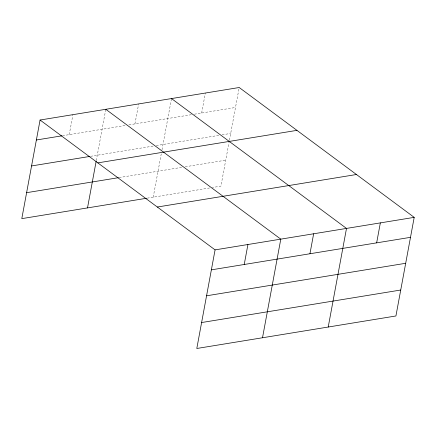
<?xml version="1.0" encoding="UTF-8"?>
<svg xmlns="http://www.w3.org/2000/svg" width="436" height="436" viewBox="0 0 436 436"><rect width="100%" height="100%" fill="white"/><g stroke="black" fill="none" stroke-linecap="round" stroke-linejoin="round"><path stroke-width="0.33" stroke-dasharray="2.18 1.64" d="M69.231 134.631L72.932 114.657M96.285 160.562L105.79 109.294M134.942 123.9L138.643 103.931M153.221 197.176L161.255 153.848M161.996 149.837L171.501 98.563M201.65 113.006L205.351 93.037M229.325 140.784L220.927 186.123L212.294 187.529M229.45 140.114L239.201 87.511M62.528 135.727L126.227 125.323M128.909 124.887L191.693 114.635M194.347 114.199L235.5 107.479M90.574 156.311L153.597 146.022M156.284 145.58L219.406 135.274M222.06 134.838L230.688 133.432M119.142 177.577L181.926 167.326M185.245 166.781L225.734 160.17M147.188 198.162L209.64 187.965"/><path stroke-width="0.65" d="M40.079 120.025L215.073 249.877L196.8 348.489L395.921 315.975L414.2 217.362L239.201 87.511L40.079 120.025L21.8 218.638L146.518 198.271M87.511 207.907L96.16 161.233M244.231 264.483L247.931 244.514M262.51 337.764L280.789 239.146L105.79 109.294M309.942 253.752L313.642 233.783M328.221 327.033L346.5 228.42L171.501 98.563M376.65 242.863L380.35 222.889M36.373 139.994L61.858 135.836M31.566 165.947L89.903 156.42M97.828 162.879L296.949 130.359M26.612 192.685L118.472 177.686M157.325 207.029L356.452 174.509M215.073 249.877L414.2 217.362M211.373 269.851L410.499 237.331M206.566 295.799L405.687 263.284M201.606 322.542L400.733 290.022"/></g></svg>
